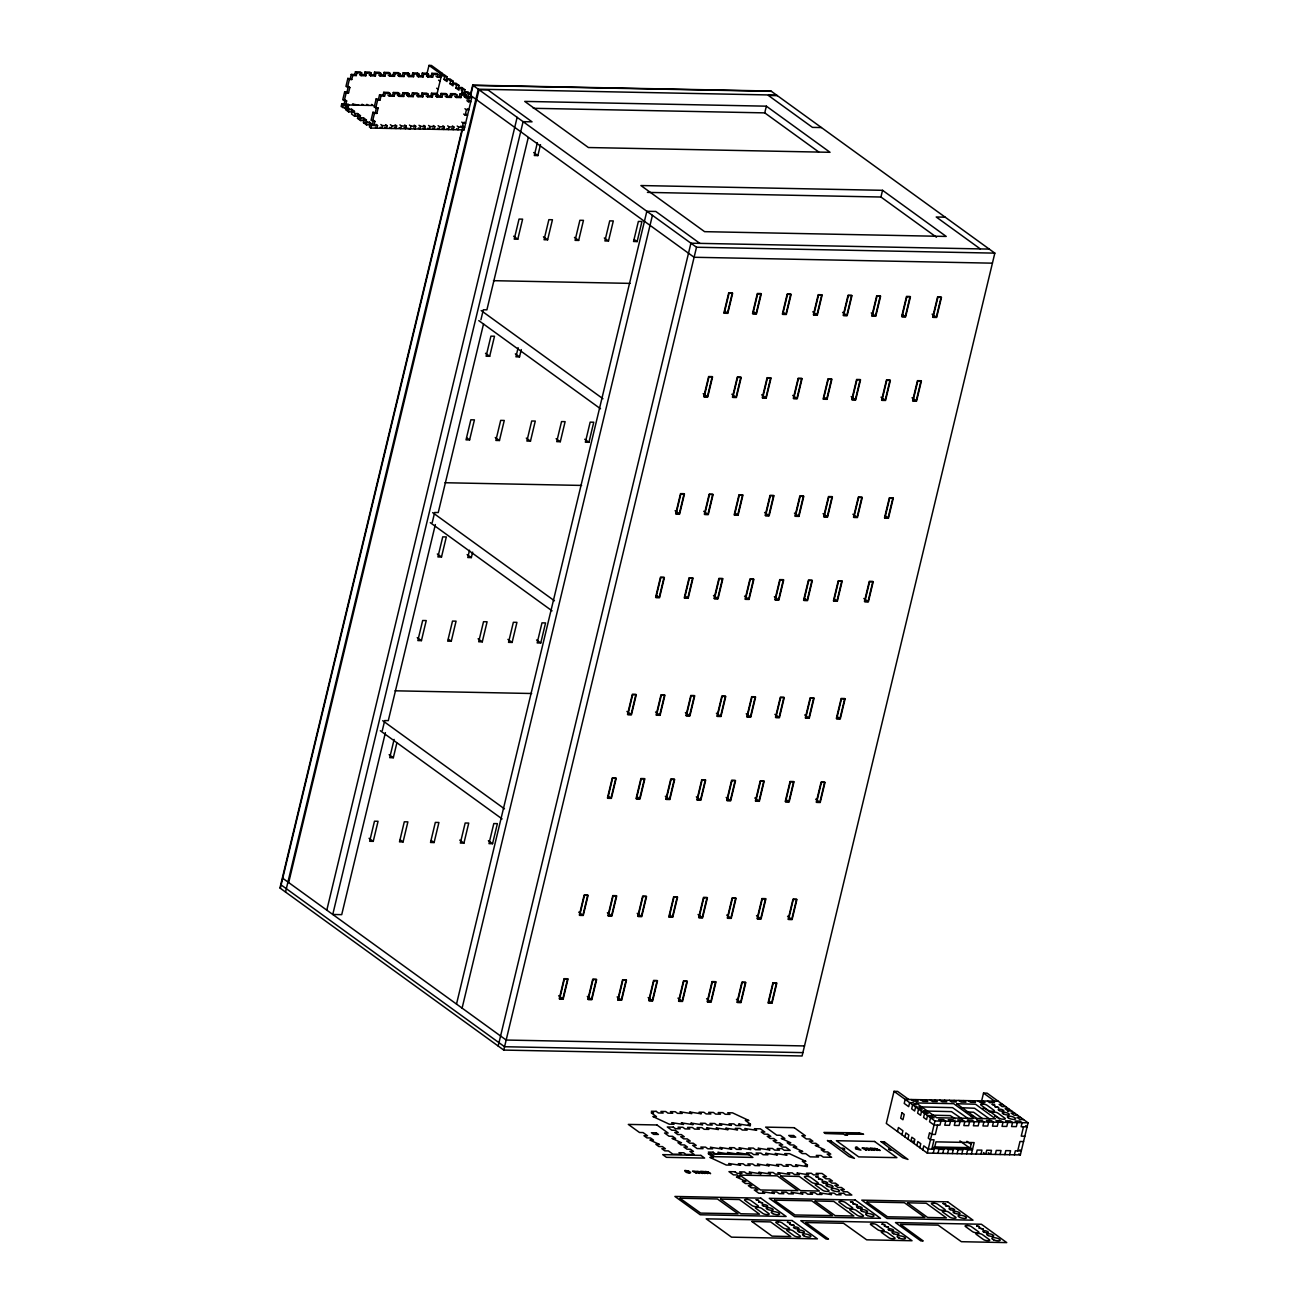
<?xml version="1.0" encoding="UTF-8"?>
<svg xmlns="http://www.w3.org/2000/svg" width="1308" height="1308" viewBox="0 0 1308 1308"><rect width="100%" height="100%" fill="white"/><g stroke="black" fill="none" stroke-linecap="round" stroke-linejoin="round"><path stroke-width="1.5" d="M739.936 1175.238L760.553 1189.986L797.913 1190.64L777.312 1175.859L740.017 1175.124M774.45 1200.319L795.035 1214.968L832.395 1215.622L811.794 1200.842L774.45 1200.155M805.941 1222.637L828.504 1239.085L826.116 1239.036L800.79 1220.691L886.71 1222.391L912.036 1240.736L866.681 1239.837L843.513 1223.274L805.973 1222.539M815.08 1201.202L835.109 1215.606L853.879 1216.048L833.785 1201.414L815.048 1200.924M866.991 1202.216L887.527 1216.8L924.887 1217.454L904.4 1202.69L866.975 1201.954M345.753 103.888L341.78 103.806L341.143 106.488L347.993 109.774M347.061 91.822L348.337 86.459L349.825 87.538L348.549 92.901L344.674 91.773L342.745 99.8L346.62 100.929L345.018 107.616M350.266 78.431L351.231 74.425L352.719 75.504L351.754 79.51L347.879 78.382L345.95 86.41L349.825 87.538M342.631 107.567L343.268 104.885L341.78 103.806M344.233 100.88L346.162 92.852L344.674 91.773M347.438 87.489L349.367 79.461L347.879 78.382M346.244 107.043L345.606 109.725L348.582 111.883L350.969 111.932L351.607 109.251L349.22 109.202L346.244 107.043L348.631 107.093L344.168 103.855L345.132 99.849L346.62 100.929M355.449 71.809L356.937 72.888L356.299 75.57L354.811 74.491L355.449 71.809L360.223 71.907L361.711 72.986L361.073 75.668L365.848 75.766L366.485 73.085L364.997 72.005L364.36 74.687L365.848 75.766M348.582 111.883L349.22 109.202M352.212 111.36L351.558 114.041L354.55 116.199L356.937 116.248L357.575 113.567L355.187 113.518L352.212 111.36L354.599 111.409L351.607 109.251M354.55 116.199L355.187 113.518M358.163 115.676L361.139 117.834L363.526 117.883L362.888 120.565L360.501 120.516L357.525 118.358L358.163 115.676L360.55 115.725L357.575 113.567M375.396 75.946L373.908 74.867L374.546 72.185L376.034 73.264L375.396 75.946L370.622 75.848L371.259 73.183L369.772 72.103L364.997 72.005M360.501 120.516L361.139 117.834M364.131 119.993L367.107 122.151L369.494 122.2L368.84 124.865L366.453 124.832L363.477 122.674L364.131 119.993L366.518 120.042L363.526 117.883M366.453 124.832L367.107 122.151M384.944 76.142L383.457 75.063L384.094 72.381L385.582 73.461L384.944 76.142L380.17 76.044L380.808 73.362L379.32 72.283L374.546 72.185M369.494 122.2L373.957 125.437L374.922 121.415L373.434 120.336L372.469 124.358L370.082 124.309L369.445 126.99L370.932 128.07L464.013 129.901L471.714 97.789L470.226 96.71L464.258 96.596L465.501 91.822L467.888 91.871L470.864 94.029L468.477 93.98L465.501 91.822M378.568 98.934L379.533 94.912L381.02 95.991L380.056 100.013L376.181 98.885L374.252 106.913L378.126 108.041L376.851 113.387L372.976 112.259L371.047 120.287L374.922 121.415M370.932 128.07L371.57 125.388L370.082 124.309M372.535 121.366L374.464 113.338L372.976 112.259M378.126 108.041L375.739 107.992L377.669 99.964L376.181 98.885M375.363 112.308L376.214 108.744M383.751 92.312L385.255 93.391L384.601 96.073L383.113 94.993L383.751 92.312L388.525 92.41L390.013 93.489L389.375 96.154L394.149 96.252L394.787 93.571L393.299 92.492L392.662 95.173L394.149 96.252M376.05 124.423L377.538 125.503L376.9 128.184L375.412 127.105M394.493 76.322L393.005 75.243L393.643 72.578L395.13 73.657L394.493 76.322L389.719 76.224L390.356 73.559L388.868 72.48L384.094 72.381M380.824 124.522L382.312 125.601L381.674 128.266L380.187 127.203M385.598 124.62L387.086 125.699L386.449 128.364L384.944 127.285M404.041 76.518L402.537 75.439L403.191 72.758L404.679 73.837L404.041 76.518L399.267 76.42L399.905 73.739L398.417 72.659L393.643 72.578M393.299 92.492L398.073 92.59L397.436 95.271L398.924 96.351L403.698 96.449L404.336 93.767L402.848 92.688L402.21 95.37L403.698 96.449M390.373 124.701L391.86 125.781L391.223 128.462L389.719 127.383M398.924 96.351L399.561 93.669L398.073 92.59M403.191 72.758L407.965 72.856L407.311 75.537L408.799 76.616L413.573 76.698L414.227 74.033L412.739 72.954L412.085 75.619L413.573 76.698M395.147 124.8L396.635 125.879L395.981 128.56L394.493 127.481M408.799 76.616L409.453 73.935L407.965 72.856M413.246 96.629L411.758 95.549L412.396 92.884L413.884 93.963L413.246 96.629L408.472 96.53L406.984 95.451L407.622 92.786L402.848 92.688M399.921 124.898L401.409 125.977L400.755 128.658L399.267 127.579M408.472 96.53L409.11 93.865L407.622 92.786M412.739 72.954L417.514 73.035L416.86 75.717L418.347 76.796L423.122 76.894L423.776 74.213L422.271 73.134L421.634 75.815L423.122 76.894M404.679 124.996L406.183 126.075L405.529 128.74L404.041 127.661L410.303 128.838L410.957 126.157L409.453 125.078M418.347 76.796L419.001 74.115L417.514 73.035M422.795 96.825L421.307 95.746L421.944 93.064L423.432 94.143L422.795 96.825L418.02 96.727L418.658 94.045L417.17 92.966L412.396 92.884M432.67 77.074L431.182 75.995L431.82 73.33L433.308 74.409L432.67 77.074L427.896 76.992L428.55 74.311L427.046 73.232L429.008 65.4L431.395 65.449L442.562 73.542L441.924 76.207L439.537 76.158L440.175 73.493L429.008 65.4M414.227 125.176L415.715 126.255L415.077 128.936L413.59 127.857M419.001 125.274L420.489 126.353L419.852 129.034L418.364 127.955M432.343 97.005L430.839 95.925L431.493 93.26L432.981 94.34L432.343 97.005L427.569 96.923L428.206 94.241L426.719 93.162L421.944 93.064M423.776 125.372L425.264 126.451L424.626 129.116L423.138 128.037M439.537 76.158L441.025 77.237L437.444 77.172L438.082 74.491L436.594 73.412L431.82 73.33M436.856 94.634L441.663 74.572L444.05 74.621L447.042 76.78L446.388 79.445L444.001 79.396L444.655 76.731L441.663 74.572M428.55 125.47L430.038 126.533L429.4 129.214L427.912 128.135M441.875 97.201L440.387 96.122L441.041 93.44L442.529 94.519L441.875 97.201L437.117 97.103L437.755 94.421L436.267 93.342L431.493 93.26M433.324 125.552L434.812 126.631L434.174 129.312L432.686 128.233M447.63 78.889L450.606 81.047L449.968 83.712L452.355 83.761L452.993 81.096L450.017 78.938L447.63 78.889L446.976 81.554L444.001 79.396M438.098 125.65L439.586 126.729L438.948 129.41L437.461 128.331M451.424 97.381L449.936 96.302L450.59 93.636L452.077 94.716L451.424 97.381L446.649 97.299L447.303 94.617L445.815 93.538L441.041 93.44M453.582 83.205L456.557 85.363L455.92 88.028L458.307 88.077L458.945 85.396L455.969 83.238L453.582 83.205L452.944 85.87L449.968 83.712M442.872 125.748L444.36 126.827L443.723 129.492L442.235 128.429M447.647 125.846L449.135 126.925L448.497 129.59L447.009 128.511M460.972 97.577L459.484 96.498L460.122 93.816L461.626 94.895L460.972 97.577L456.198 97.479L456.852 94.797L455.348 93.718L450.59 93.636M459.549 87.505L462.525 89.663L461.887 92.345L464.275 92.394L464.912 89.712L461.937 87.554L459.549 87.505L458.895 90.187L455.92 88.028M461.283 90.236L461.937 87.554M452.421 125.928L453.909 127.007L453.271 129.688L451.783 128.609M457.195 126.026L458.683 127.105L458.045 129.786L456.557 128.707M471.714 97.789L465.746 97.675L466.384 94.993L464.896 93.914L460.122 93.816M467.201 99.343L468.477 93.98M461.74 122.085L463.228 123.165L462.264 127.17L460.776 126.091M466.057 114.107L467.545 115.186L465.158 115.137L466.433 109.79L464.945 108.711M469.261 100.716L470.749 101.795L468.362 101.746L469.327 97.74L467.839 96.661M462.198 128.887L279.945 888.001L503.76 1050.079L802.082 1055.981L994.832 253.131L771.017 91.053L472.695 85.167L470.308 95.108M280.321 888.279L462.574 129.149M470.193 97.364L473.071 85.429L771.393 91.331M285.536 892.056L478.27 89.206L776.592 95.108M288.692 882.557L479.022 89.745L487.966 89.925L532.045 121.84L523.102 121.66L332.755 914.472L341.715 914.652L385.402 732.644M326.804 910.155L517.134 117.344M382.296 730.583L384.716 720.561L388.296 720.626L435.351 524.573M432.245 522.53L434.665 512.491L438.245 512.556L483.551 323.844M480.919 319.806L483.322 309.767L486.903 309.832L528.236 137.667M394.117 739.412L389.735 757.659L393.316 757.724L396.815 743.124M537.359 142.752L534.302 155.521L537.866 155.587L540.498 144.648M373.238 841.355L378.061 821.277L374.48 821.211L369.657 841.273L373.238 841.355L369.052 838.314M421.421 640.642L426.244 620.564L422.664 620.499L417.841 640.577L421.421 640.642L417.236 637.601M441.499 557.012L446.322 536.934L442.742 536.869L437.918 556.946L441.499 557.012L437.313 553.987M469.605 439.929L474.428 419.868L470.847 419.786L466.024 439.864L469.605 439.929L466.809 437.902M489.683 356.299L494.506 336.238L490.925 336.156L486.102 356.234L489.683 356.299L485.497 353.274M517.788 239.217L522.611 219.155L519.031 219.074L514.224 239.151L517.788 239.217L513.603 236.192M469.507 550.227L467.757 557.535L471.338 557.6L472.646 552.123M518.131 347.699L515.941 356.822L519.521 356.888L521.271 349.596M403.077 841.943L407.883 821.865L404.303 821.8L399.496 841.878L403.077 841.943L400.281 839.916M451.26 641.231L456.067 621.153L452.503 621.087L447.679 641.165L451.26 641.231L448.464 639.203M499.443 440.518L504.267 420.457L500.686 420.375L495.863 440.453L499.443 440.518L495.258 437.493M547.627 239.805L552.45 219.744L548.87 219.662L544.046 239.74L547.627 239.805L543.441 236.781M434.093 842.548L438.916 822.487L435.335 822.405L430.512 842.483L434.093 842.548L431.297 840.537M482.276 641.852L487.099 621.774L483.519 621.709L478.695 641.77L482.276 641.852L478.09 638.811M530.476 441.139L535.283 421.062L531.702 420.996L526.895 441.058L530.476 441.139L526.274 438.098M578.659 240.427L583.466 220.349L579.885 220.284L575.079 240.361L578.659 240.427L574.457 237.386M463.931 843.137L468.738 823.075L465.174 823.01L460.351 843.071L463.931 843.137L459.746 840.112M512.115 642.441L516.938 622.363L513.357 622.297L508.534 642.359L512.115 642.441L507.929 639.399M560.298 441.728L565.121 421.65L561.541 421.585L556.717 441.646L560.298 441.728L556.113 438.687M608.482 241.015L613.305 220.938L609.724 220.872L604.901 240.95L608.482 241.015L604.296 237.974M492.56 843.709L497.383 823.631L493.803 823.566L488.979 843.644L492.56 843.709L488.375 840.668M540.76 642.996L545.567 622.935L541.986 622.853L537.179 642.931L540.76 642.996L536.558 639.972M588.943 442.284L593.75 422.222L590.17 422.141L585.363 442.218L588.943 442.284L584.741 439.259M637.127 241.588L641.95 221.51L638.369 221.444L633.546 241.506L637.127 241.588L634.331 239.56M456.508 1004.086L646.839 211.275L655.798 211.455L699.862 243.37M462.1 1008.125L652.43 215.329M498.168 1046.04L690.918 243.19L989.24 249.092M503.76 1050.079L696.51 247.245L472.695 85.167M818.644 151.892L764.755 112.88L766.357 106.177L524.721 101.403L588.404 147.526L830.04 152.3L766.357 106.177M562.832 998.805L567.639 978.744L564.059 978.678L559.252 998.74L562.832 998.805L558.63 995.78M582.91 915.191L587.717 895.113L584.136 895.048L579.33 915.11L582.91 915.191L578.708 912.15M611.016 798.109L615.839 778.031L612.258 777.966L607.435 798.027L611.016 798.109L608.22 796.082M631.094 714.479L635.901 694.401L632.336 694.335L627.513 714.397L631.094 714.479L626.908 711.438M659.199 597.396L664.023 577.319L660.442 577.253L655.619 597.331L659.199 597.396L656.403 595.369M679.277 513.766L684.1 493.688L680.52 493.623L675.696 513.701L679.277 513.766L675.091 510.725M707.383 396.684L712.206 376.606L708.625 376.541L703.802 396.618L707.383 396.684L703.197 393.643M727.461 313.053L732.284 292.976L728.703 292.91L723.88 312.988L727.461 313.053L724.665 311.026M591.461 999.377L596.284 979.316L592.704 979.234L587.881 999.312L591.461 999.377L587.276 996.353M611.539 915.747L616.362 895.686L612.782 895.604L607.958 915.682L611.539 915.747L607.353 912.722M639.645 798.665L644.468 778.603L640.887 778.522L636.064 798.599L639.645 798.665L636.865 796.654M659.722 715.035L664.546 694.973L660.965 694.891L656.142 714.969L659.722 715.035L655.537 712.01M687.845 597.952L692.651 577.891L689.071 577.825L684.264 597.887L687.845 597.952L685.049 595.941M707.922 514.338L712.729 494.261L709.149 494.195L704.342 514.257L707.922 514.338L703.72 511.297M736.028 397.256L740.835 377.178L737.271 377.113L732.447 397.174L736.028 397.256L731.842 394.215M756.106 313.626L760.913 293.548L757.332 293.483L752.525 313.544L756.106 313.626L753.31 311.598M621.3 999.966L626.123 979.905L622.543 979.823L617.719 999.901L621.3 999.966L617.114 996.941M641.378 916.336L646.201 896.274L642.62 896.193L637.797 916.27L641.378 916.336L637.192 913.311M669.483 799.253L674.307 779.192L670.726 779.11L665.903 799.188L669.483 799.253L665.298 796.229M689.561 715.623L694.385 695.562L690.804 695.48L685.981 715.558L689.561 715.623L685.376 712.598M717.667 598.541L722.49 578.479L718.909 578.414L714.086 598.475L717.667 598.541L713.481 595.516M737.745 514.927L742.568 494.849L738.987 494.784L734.164 514.845L737.745 514.927L734.949 512.899M765.85 397.845L770.674 377.767L767.093 377.701L762.27 397.763L765.85 397.845L761.665 394.803M785.928 314.214L790.751 294.137L787.171 294.071L782.347 314.133L785.928 314.214L783.149 312.187M652.316 1000.587L657.139 980.51L653.559 980.444L648.735 1000.506L652.316 1000.587L648.13 997.546M672.394 916.957L677.217 896.879L673.636 896.814L668.813 916.875L672.394 916.957L669.614 914.93M700.516 799.875L705.323 779.797L701.742 779.731L696.935 799.809L700.516 799.875L696.314 796.834M720.594 716.244L725.4 696.167L721.82 696.101L717.013 716.179L720.594 716.244L716.392 713.203M748.699 599.162L753.506 579.084L749.942 579.019L745.119 599.097L748.699 599.162L744.514 596.121M768.777 515.532L773.584 495.454L770.02 495.389L765.196 515.466L768.777 515.532L764.591 512.507M796.883 398.45L801.706 378.388L798.125 378.306L793.302 398.384L796.883 398.45L792.697 395.425M816.96 314.819L821.784 294.758L818.203 294.676L813.38 314.754L816.96 314.819L812.775 311.794M682.155 1001.176L686.978 981.098L683.397 981.033L678.574 1001.094L682.155 1001.176L677.969 998.135M702.232 917.546L707.056 897.468L703.475 897.402L698.652 917.464L702.232 917.546L698.047 914.505M730.338 800.463L735.161 780.385L731.581 780.32L726.758 800.398L730.338 800.463L726.153 797.422M750.416 716.833L755.239 696.755L751.659 696.69L746.835 716.768L750.416 716.833L746.23 713.792M778.522 599.751L783.345 579.673L779.764 579.607L774.941 599.685L778.522 599.751L774.336 596.71M798.599 516.12L803.423 496.059L799.842 495.977L795.019 516.055L798.599 516.12L794.414 513.096M826.721 399.038L831.528 378.977L827.948 378.895L823.141 398.973L826.721 399.038L823.926 397.027M846.799 315.408L851.606 295.346L848.025 295.265L843.219 315.342L846.799 315.408L842.597 312.383M936.463 237.206L880.938 197.018L882.557 190.314L640.904 185.54L704.587 231.663L946.224 236.437L882.557 190.314M710.8 1001.732L715.607 981.67L712.026 981.589L707.219 1001.666L710.8 1001.732L706.598 998.707M730.878 918.102L735.685 898.04L732.104 897.958L727.297 918.036L730.878 918.102L726.676 915.077M758.983 801.019L763.807 780.958L760.226 780.892L755.403 800.954L758.983 801.019L754.798 797.994M779.061 717.405L783.884 697.327L780.304 697.262L775.481 717.324L779.061 717.405L774.876 714.364M807.167 600.323L811.99 580.245L808.409 580.18L803.586 600.241L807.167 600.323L804.371 598.296M827.245 516.693L832.068 496.615L828.487 496.549L823.664 516.611L827.245 516.693L823.059 513.652M855.35 399.61L860.173 379.533L856.593 379.467L851.77 399.545L855.35 399.61L851.165 396.569M875.428 315.98L880.251 295.902L876.671 295.837L871.847 315.915L875.428 315.98L871.242 312.939M740.622 1002.32L745.446 982.259L741.865 982.177L737.042 1002.255L740.622 1002.32L736.437 999.296M760.7 918.69L765.523 898.629L761.943 898.563L757.119 918.625L760.7 918.69L756.514 915.665M788.806 801.624L793.629 781.546L790.048 781.481L785.225 801.542L788.806 801.624L786.026 799.597M808.884 717.994L813.707 697.916L810.126 697.851L805.303 717.912L808.884 717.994L804.698 714.953M837.006 600.912L841.812 580.834L838.232 580.768L833.425 600.83L837.006 600.912L834.21 598.884M857.083 517.281L861.89 497.204L858.31 497.138L853.503 517.2L857.083 517.281L852.881 514.24M885.189 400.199L889.996 380.121L886.432 380.056L881.608 400.134L885.189 400.199L881.003 397.158M905.267 316.569L910.074 296.491L906.493 296.425L901.686 316.503L905.267 316.569L902.471 314.541M771.655 1002.942L776.478 982.864L772.897 982.798L768.074 1002.876L771.655 1002.942L768.859 1000.914M791.732 919.311L796.556 899.234L792.975 899.168L788.152 919.246L791.732 919.311L787.547 916.27M819.838 802.229L824.661 782.151L821.081 782.086L816.257 802.164L819.838 802.229L815.652 799.188M839.916 718.599L844.739 698.537L841.158 698.456L836.335 718.533L839.916 718.599L837.12 716.571M868.021 601.516L872.845 581.455L869.264 581.373L864.441 601.451L868.021 601.516L863.836 598.492M888.099 517.886L892.923 497.825L889.342 497.743L884.519 517.821L888.099 517.886L885.303 515.875M916.205 400.804L921.028 380.742L917.448 380.661L912.624 400.738L916.205 400.804L912.019 397.779M936.283 317.174L941.106 297.112L937.525 297.047L932.702 317.108L936.283 317.174L932.097 314.149M908.766 1099.488L897.599 1091.395L894.018 1091.33L886.301 1123.441L927.274 1153.1L1020.338 1154.931L1028.055 1122.82L987.082 1093.161L983.518 1093.096L981.245 1102.53M897.468 1131.534L898.433 1127.512L902.912 1130.75L901.948 1134.755M904.923 1136.914L905.888 1132.908L908.864 1135.066L907.899 1139.072M913.867 1143.388L914.832 1139.382L911.84 1137.224L910.875 1141.23L914.455 1141.312M916.843 1145.546L917.807 1141.541L920.783 1143.699L919.818 1147.705M998.266 1101.254L905.185 1099.407L904.22 1103.429L908.684 1106.666L909.649 1102.644L913.229 1102.726L916.221 1104.884L912.641 1104.802L911.676 1108.824L914.652 1110.983L915.616 1106.96L919.197 1107.042L922.173 1109.184L918.592 1109.119L917.627 1113.141L920.603 1115.299L921.568 1111.277L925.148 1111.342L923.579 1117.457L926.571 1119.615L927.535 1115.593L931.116 1115.659L934.092 1117.817L930.511 1117.751M922.794 1149.863L923.759 1145.857L928.239 1149.078L934.19 1149.209L933.242 1153.215M931.116 1115.659L929.547 1121.757L934.01 1124.994L939.978 1125.125L940.942 1121.103L938.703 1119.485L943.477 1119.583L945.717 1121.201L944.752 1125.207L949.526 1125.305L950.491 1121.299L948.251 1119.681L953.025 1119.762L955.265 1121.381L954.3 1125.403L959.075 1125.501L960.039 1121.479L957.799 1119.861L962.574 1119.959L964.814 1121.577L963.849 1125.583L968.623 1125.681L969.588 1121.675L967.348 1120.057L972.122 1120.155L974.362 1121.757L973.397 1125.779L978.171 1125.877L979.136 1121.855L976.896 1120.237L981.67 1120.335L983.91 1121.953L982.946 1125.975L987.72 1126.057L988.668 1122.051L986.445 1120.433L991.219 1120.531L993.442 1122.15L992.478 1126.155L997.252 1126.253L998.217 1122.231L995.993 1120.613L1000.767 1120.711L1002.991 1122.329L1002.026 1126.351L1006.8 1126.433L1007.765 1122.428L1005.541 1120.809L1010.299 1120.907L1012.539 1122.526L1011.575 1126.531L1016.349 1126.629L1017.313 1122.607L1015.073 1120.989L1019.848 1121.087L1022.088 1122.705L1021.123 1126.728L1027.091 1126.842L1025.603 1125.763M927.274 1153.1L934.975 1120.989L894.018 1091.33M931.819 1149.16L934.059 1139.791L930.479 1139.726L928.239 1138.107L929.53 1132.744L931.77 1134.363L935.351 1134.445L937.591 1125.076M938 1153.313L938.964 1149.291L936.741 1147.688M942.774 1153.411L943.738 1149.389L941.515 1147.77M947.548 1153.509L948.513 1149.487L946.289 1147.868M952.322 1153.591L953.287 1149.585L951.063 1147.966M957.096 1153.689L958.061 1149.683L955.837 1148.064M961.87 1153.787L962.835 1149.765L960.595 1148.146M966.645 1153.885L967.609 1149.863L965.369 1148.244M971.517 1142.652L970.144 1148.342L933.552 1147.623M971.419 1153.967L972.384 1149.961L959.909 1140.919M972.547 1149.291L974.149 1142.603L935.972 1141.851L934.353 1148.538L972.547 1149.291L970.307 1147.672L934.141 1146.953M976.193 1154.065L977.158 1150.059L981.932 1150.141L980.967 1154.163M995.29 1154.441L996.255 1150.435L1001.029 1150.517L1000.064 1154.539M1008.043 1111.473L1008.697 1108.808L1005.116 1108.726L1008.092 1110.884L1011.673 1110.966M1004.838 1154.637L1005.803 1150.615L1010.561 1150.713L1009.612 1154.735M1014.37 1154.817L1015.335 1150.811L1021.303 1150.926L1019.815 1149.846M1017.722 1150.86L1019.978 1141.492L1023.559 1141.557M1023.51 1126.777L1021.254 1136.129L1024.834 1136.211M816.012 1176.693L818.792 1177.429L816.012 1176.808M787.416 1222.179L790.212 1222.833M790.13 1222.996L787.449 1222.375M850.511 1201.66L853.29 1202.412L850.494 1201.79M882.017 1224.059L884.813 1224.697M884.715 1224.877L882.033 1224.206M976.716 1225.923L979.496 1226.659L976.716 1226.054M684.918 1170.415L688.956 1171.085L687.697 1171.052M694.352 1171.232L696.919 1171.543M702.461 1171.396L705.028 1171.706M863.901 1148.097L866.452 1148.408M872.011 1148.244L874.562 1148.571M697.148 1171.281L700.107 1171.772M705.241 1171.445L708.217 1171.935M866.681 1148.13L869.64 1148.637M874.79 1148.293L880.153 1150.5L876.916 1149.078M697.72 1171.706L698.897 1171.854M705.813 1171.87L707.007 1172.001M867.253 1148.571L868.43 1148.702M875.363 1148.735L876.54 1148.865M694.842 1171.657L696.085 1171.805M702.952 1171.821L704.194 1171.968M864.392 1148.522L865.634 1148.669M872.501 1148.686L873.744 1148.816M689.676 1172.818L687.403 1172.066M686.994 1171.363C695.529 1172.409 686.618 1174.6 684.754 1170.84M687.697 1171.788L689.757 1172.491M422.271 73.134L427.046 73.232M440.175 73.493L442.562 73.542M356.937 72.888L361.711 72.986M366.485 73.085L371.259 73.183M376.034 73.264L380.808 73.362M385.582 73.461L390.356 73.559M395.13 73.657L399.905 73.739M404.679 73.837L409.453 73.935M414.227 74.033L419.001 74.115M423.776 74.213L428.55 74.311M433.308 74.409L438.082 74.491M351.231 74.425L354.811 74.491M364.36 74.687L359.586 74.589L361.073 75.668M373.908 74.867L369.134 74.769L370.622 75.848M380.268 74.997L383.457 75.063M389.817 75.177L393.005 75.243M402.537 75.439L397.779 75.341L399.267 76.42M408.913 75.553L412.085 75.619M418.462 75.75L421.634 75.815M431.182 75.995L426.408 75.913L427.896 76.992M444.655 76.731L447.042 76.78M352.719 75.504L356.299 75.57M450.606 81.047L452.993 81.096M349.367 79.461L351.754 79.51M456.557 85.363L458.945 85.396M462.525 89.663L464.912 89.712M777.344 95.647L768.401 95.468L812.464 127.383L821.424 127.563M385.255 93.391L390.013 93.489M394.787 93.571L399.561 93.669M404.336 93.767L409.11 93.865M413.884 93.963L418.658 94.045M423.432 94.143L428.206 94.241M432.981 94.34L437.755 94.421M442.529 94.519L447.303 94.617M452.077 94.716L456.852 94.797M461.626 94.895L466.384 94.993M346.162 92.852L348.549 92.901M379.533 94.912L383.113 94.993M389.473 95.108L392.662 95.173M399.022 95.304L402.21 95.37M406.984 95.451L411.758 95.549M418.119 95.68L421.307 95.746M427.667 95.86L430.839 95.925M440.387 96.122L435.613 96.024L437.117 97.103M446.764 96.252L449.936 96.302M456.296 96.432L459.484 96.498M381.02 95.991L384.601 96.073M377.669 99.964L380.056 100.013M533.272 108.302L764.755 112.88M343.268 104.885L373.107 105.474L371.619 104.395M466.433 109.79L468.82 109.823L467.332 108.744M374.464 113.338L376.851 113.387M357.525 118.358L359.913 118.407M463.228 123.165L465.615 123.214L464.127 122.135M363.477 122.674L365.864 122.723M371.57 125.388L377.538 125.503M382.312 125.601L387.086 125.699M391.86 125.781L396.635 125.879M401.409 125.977L406.183 126.075M410.957 126.157L415.715 126.255M420.489 126.353L425.264 126.451M430.038 126.533L434.812 126.631M439.586 126.729L444.36 126.827M449.135 126.925L453.909 127.007M458.683 127.105L464.651 127.219L463.163 126.14M647.427 192.39L880.938 197.018M945.161 217.177L936.217 216.997L980.297 248.912M696.51 247.245L994.832 253.131M992.412 263.17L694.09 257.267L470.651 95.468M493.476 280.68L630.129 283.378M444.965 482.734L581.619 485.431M395.016 690.804L531.669 693.502M804.485 1045.942L506.163 1040.04L282.724 878.24M802.883 1052.629L504.561 1046.727L281.122 884.927M1002.729 1104.492L999.149 1104.41L1002.124 1106.568L1005.705 1106.65M920.325 1106.895L952.567 1107.647L968.116 1118.585M960.595 1107.696L974.591 1108.252L989.584 1119.01M923.84 1110.999L951.456 1111.62L962.312 1119.108M965.893 1111.833L973.626 1112.258L982.57 1118.651M1014.648 1113.124L1011.068 1113.043L1014.043 1115.201L1017.624 1115.283M924.543 1113.435L928.124 1113.5L925.148 1111.342M931.819 1115.184L950.213 1115.593L955.298 1118.732M1020.6 1117.424L1017.019 1117.359L1020.011 1119.517L1023.592 1119.583M934.975 1120.989L1028.055 1122.82M938.964 1149.291L943.738 1149.389M948.513 1149.487L953.287 1149.585M958.061 1149.683L962.835 1149.765M967.609 1149.863L972.384 1149.961M971.206 1115.969L972.89 1116.378M687.354 1170.905L686.16 1170.807L686.618 1171.559M873.875 1148.898L877.308 1150.435L875.493 1149.127M865.765 1148.735L869.199 1150.288L867.4 1148.98M704.342 1172.033L707.759 1173.587L705.96 1172.279M696.232 1171.87L699.649 1173.423L697.851 1172.115M869.755 1148.686L872.044 1150.337L868.806 1148.915M708.315 1171.984L710.604 1173.636L707.366 1172.213M700.205 1171.837L702.494 1173.472L699.257 1172.05M461.887 92.345L464.863 94.503M435.956 76.093L437.444 77.172M464.258 96.596L465.746 97.675M438.572 80.18L440.06 81.26M466.874 100.683L468.362 101.746M533.68 152.562L537.866 155.587M454.71 96.4L456.198 97.479M436.643 88.208L438.131 89.287M445.161 96.22L446.649 97.299M463.67 114.058L465.158 115.137M426.081 95.844L427.569 96.923M462.509 128.822L464.013 129.901M388.231 75.145L389.719 76.224M416.533 95.647L418.02 96.727M378.682 74.965L380.17 76.044M387.887 95.075L389.375 96.154M374.252 106.913L375.739 107.992M366.845 104.313L368.333 105.392M362.071 104.215L363.559 105.294M358.784 105.196L352.522 104.019L354.01 105.098M347.748 103.937L349.236 105.016M481.18 310.568L602.955 398.744M478.777 320.607L600.536 408.783M515.336 353.863L519.521 356.888M432.67 512.622L554.445 600.797M430.267 522.66L552.041 610.836M467.152 554.576L471.338 557.6M983.518 1093.096L994.685 1101.189M992.298 1101.14L994.538 1102.758L989.764 1102.66L987.524 1101.042M982.749 1100.944L984.989 1102.562L980.215 1102.464L977.975 1100.845M988.488 1111.015L986.036 1109.233A2.878 0.867 13.5 0 0 985.529 1108.939M989.371 1111.653L990.32 1112.34M999.377 1118.912L996.925 1117.13A2.878 0.867 13.5 0 0 995.977 1116.623M973.201 1100.764L975.441 1102.382L970.667 1102.284L968.427 1100.666M963.653 1100.568L965.893 1102.186L961.118 1102.088L958.878 1100.469M954.104 1100.388L956.344 1101.99L951.57 1101.908L949.33 1100.29M975.555 1118.275L976.765 1119.158M944.556 1100.191L946.796 1101.81L942.022 1101.712L939.798 1100.093M1018.85 1153.869L1020.338 1154.931M935.024 1099.995L937.247 1101.614L932.473 1101.532L930.25 1099.914M925.475 1099.815L927.699 1101.434L922.925 1101.336L920.701 1099.717M915.927 1099.619L918.167 1101.238L913.393 1101.156L911.153 1099.537M988.276 1152.724L990.516 1154.343L991.48 1150.337L986.706 1150.239L985.741 1154.261L983.502 1152.642M966.923 1141.295L971.108 1144.32M382.721 720.692L504.496 808.867M380.317 730.731L502.076 818.906M389.13 754.683L393.316 757.724M871.847 1148.506L870.163 1148.162L874.48 1150.386L872.567 1148.996M863.738 1148.359L862.054 1148.015L866.37 1150.223L864.523 1148.882M702.298 1171.657L700.63 1171.314L704.93 1173.521L703.083 1172.181M694.188 1171.494L692.521 1171.15L696.821 1173.358L694.924 1171.984M994.603 1116.198A2.878 0.867 13.5 0 1 995.175 1116.345M982.864 1108.17A2.878 0.867 13.5 0 1 984.564 1108.546M680.062 1198.341L700.663 1213.105L738.023 1213.759L717.422 1198.978L680.144 1198.226M720.626 1199.142L740.737 1213.742L759.507 1214.184L739.412 1199.55L720.659 1199.093M751.92 1221.525L772.031 1236.125L790.8 1236.567L770.69 1221.934L751.937 1221.476M780.516 1176.039L800.627 1190.623L819.38 1191.065L799.368 1176.481L780.533 1175.974M900.64 1224.468L923.203 1240.949L920.816 1240.9L895.49 1222.571L981.409 1224.255L1006.735 1242.6L961.38 1241.701L938.114 1225.122L900.689 1224.386M907.49 1202.837L927.601 1217.437L946.371 1217.879L926.26 1203.246L907.523 1202.788M758.575 1201.938L762.777 1202.968L758.624 1201.856M789.869 1224.321L794.07 1225.351L789.869 1224.321M818.448 1178.835L822.667 1179.849L818.497 1178.753M852.947 1203.801L857.149 1204.832L852.947 1203.801M884.47 1226.201L888.672 1227.215L884.486 1226.152M945.439 1205.633L949.641 1206.663L945.455 1205.6M979.169 1228.065L983.371 1229.095L979.185 1228.016M564.435 978.94L559.611 999.018L563.192 999.083L568.015 979.005L564.435 978.94M584.513 895.31L579.689 915.387L583.27 915.453L588.093 895.375L584.513 895.31M612.618 778.227L607.811 798.305L611.392 798.37L616.199 778.309L612.618 778.227M632.696 694.597L627.889 714.675L631.47 714.74L636.277 694.679L632.696 694.597M660.818 577.515L655.995 597.592L659.575 597.658L664.382 577.596L660.818 577.515M680.879 493.884L676.072 513.962L679.653 514.028L684.46 493.966L680.879 493.884M709.001 376.818L704.178 396.88L707.759 396.945L712.582 376.884L709.001 376.818M729.079 293.188L724.256 313.25L727.837 313.331L732.66 293.254L729.079 293.188M593.08 979.512L588.257 999.574L591.837 999.655L596.661 979.578L593.08 979.512M613.158 895.882L608.334 915.943L611.915 916.025L616.738 895.947L613.158 895.882M641.263 778.8L636.44 798.861L640.021 798.943L644.844 778.865L641.263 778.8M661.341 695.169L656.518 715.247L660.099 715.312L664.922 695.235L661.341 695.169M689.447 578.087L684.624 598.165L688.204 598.23L693.027 578.152L689.447 578.087M709.525 494.457L704.701 514.534L708.282 514.6L713.105 494.522L709.525 494.457M737.63 377.374L732.823 397.452L736.404 397.518L741.211 377.456L737.63 377.374M757.708 293.744L752.901 313.822L756.482 313.887L761.289 293.826L757.708 293.744M622.902 980.101L618.095 1000.162L621.676 1000.244L626.483 980.166L622.902 980.101M642.98 896.47L638.173 916.532L641.754 916.614L646.561 896.536L642.98 896.47M671.102 779.388L666.279 799.45L669.86 799.531L674.683 779.454L671.102 779.388M691.18 695.758L686.357 715.836L689.937 715.901L694.744 695.823L691.18 695.758M719.286 578.676L714.462 598.753L718.043 598.819L722.866 578.741L719.286 578.676M739.363 495.045L734.54 515.123L738.121 515.189L742.944 495.111L739.363 495.045M767.469 377.963L762.646 398.041L766.226 398.106L771.05 378.045L767.469 377.963M787.547 294.333L782.724 314.411L786.304 314.476L791.127 294.414L787.547 294.333M653.935 980.706L649.111 1000.784L652.692 1000.849L657.515 980.787L653.935 980.706M674.012 897.075L669.189 917.153L672.77 917.219L677.593 897.157L674.012 897.075M702.118 779.993L697.295 800.071L700.875 800.136L705.699 780.075L702.118 779.993M722.196 696.363L717.373 716.441L720.953 716.506L725.776 696.445L722.196 696.363M750.301 579.297L745.495 599.358L749.075 599.424L753.882 579.362L750.301 579.297M770.379 495.667L765.572 515.728L769.153 515.81L773.96 495.732L770.379 495.667M798.485 378.584L793.678 398.646L797.259 398.727L802.066 378.65L798.485 378.584M818.563 294.954L813.756 315.015L817.337 315.097L822.143 295.019L818.563 294.954M683.773 981.294L678.95 1001.372L682.531 1001.438L687.354 981.376L683.773 981.294M703.851 897.664L699.028 917.742L702.609 917.807L707.432 897.746L703.851 897.664M731.957 780.582L727.134 800.659L730.714 800.725L735.537 780.663L731.957 780.582M752.035 696.968L747.211 717.029L750.792 717.095L755.615 697.033L752.035 696.968M780.14 579.885L775.317 599.947L778.898 600.029L783.721 579.951L780.14 579.885M800.218 496.255L795.395 516.317L798.975 516.398L803.799 496.321L800.218 496.255M828.324 379.173L823.5 399.234L827.081 399.316L831.904 379.238L828.324 379.173M848.401 295.543L843.578 315.604L847.159 315.686L851.982 295.608L848.401 295.543M712.402 981.867L707.579 1001.928L711.16 1002.01L715.983 981.932L712.402 981.867M732.48 898.236L727.657 918.314L731.237 918.38L736.061 898.302L732.48 898.236M760.586 781.154L755.779 801.232L759.359 801.297L764.166 781.219L760.586 781.154M780.663 697.524L775.857 717.601L779.437 717.667L784.244 697.589L780.663 697.524M808.785 580.441L803.962 600.519L807.543 600.585L812.35 580.523L808.785 580.441M828.863 496.811L824.04 516.889L827.621 516.954L832.428 496.893L828.863 496.811M856.969 379.729L852.146 399.807L855.726 399.872L860.55 379.811L856.969 379.729M877.047 296.099L872.223 316.176L875.804 316.242L880.627 296.18L877.047 296.099M742.241 982.455L737.418 1002.533L740.998 1002.598L745.822 982.521L742.241 982.455M762.319 898.825L757.495 918.903L761.076 918.968L765.899 898.89L762.319 898.825M790.424 781.743L785.601 801.82L789.182 801.886L794.005 781.808L790.424 781.743M810.502 698.112L805.679 718.19L809.26 718.255L814.083 698.194L810.502 698.112M838.608 581.03L833.785 601.108L837.365 601.173L842.189 581.112L838.608 581.03M858.686 497.4L853.862 517.477L857.443 517.543L862.266 497.481L858.686 497.4M886.791 380.317L881.984 400.395L885.565 400.461L890.372 380.399L886.791 380.317M906.869 296.703L902.062 316.765L905.643 316.83L910.45 296.769L906.869 296.703M773.257 983.06L768.45 1003.138L772.031 1003.203L776.838 983.142L773.257 983.06M793.335 899.446L788.528 919.508L792.108 919.573L796.915 899.512L793.335 899.446M821.457 782.364L816.633 802.425L820.214 802.507L825.021 782.429L821.457 782.364M841.535 698.734L836.711 718.795L840.292 718.877L845.099 698.799L841.535 698.734M869.64 581.651L864.817 601.713L868.398 601.794L873.221 581.717L869.64 581.651M889.718 498.021L884.895 518.082L888.475 518.164L893.299 498.086L889.718 498.021M917.824 380.939L913 401.016L916.581 401.082L921.404 381.004L917.824 380.939M937.901 297.308L933.078 317.386L936.659 317.452L941.482 297.374L937.901 297.308M901.98 1112.797L900.689 1118.144L902.929 1119.762L904.204 1114.416L901.98 1112.797M916.156 1102.971L936.757 1117.751L974.117 1118.422L953.679 1103.674L916.189 1102.938M956.737 1103.772L976.782 1118.389L995.601 1118.847L975.555 1104.23L956.753 1103.739M992.216 1104.475L995.012 1105.195L992.249 1104.443M994.685 1106.584L998.871 1107.647L994.783 1106.47M756.155 1199.779L758.918 1200.548L756.188 1199.747M943.019 1203.474L945.782 1204.243L943.019 1203.474M983.125 1104.099L981.932 1104.083A2.878 0.867 13.5 0 0 981.033 1105.113L988.014 1110.165A2.878 0.867 13.5 0 0 991.889 1111.293L993.083 1111.31A2.878 0.867 13.5 0 0 993.982 1110.279L987 1105.227A2.878 0.867 13.5 0 0 983.125 1104.099M994.015 1111.996L992.821 1111.964A2.878 0.867 13.5 0 0 991.922 1112.994L998.903 1118.046A2.878 0.867 13.5 0 0 1002.778 1119.174L1003.972 1119.207A2.878 0.867 13.5 0 0 1004.871 1118.177L997.89 1113.108A2.878 0.867 13.5 0 0 994.015 1111.996M656.142 1111.342L651.368 1111.244L653.608 1112.863L651.221 1112.814L656.436 1116.591L652.856 1116.525L669.255 1124.193L674.029 1124.291L671.789 1122.673L683.577 1124.471L681.337 1122.853L693.109 1124.667L690.886 1123.049L702.658 1124.847L700.434 1123.229L705.208 1123.327L707.432 1124.945L712.206 1125.043L709.966 1123.425L714.74 1123.523L716.98 1125.125L721.754 1125.223L719.514 1123.605L731.303 1125.42L729.063 1123.801L733.837 1123.899L736.077 1125.518L740.851 1125.599L738.611 1123.981L750.4 1125.796L748.16 1124.177L750.547 1124.226L745.331 1120.449L748.912 1120.515L732.513 1112.846L727.739 1112.748L729.978 1114.367L725.204 1114.285L722.964 1112.667L718.206 1112.568L720.43 1114.187L715.656 1114.089L713.432 1112.47L708.658 1112.372L710.882 1113.991L706.107 1113.909L703.884 1112.29L699.11 1112.192L701.333 1113.811L689.561 1111.996L691.801 1113.615L680.013 1111.816L682.253 1113.435L677.479 1113.337L675.239 1111.718L670.464 1111.62L672.704 1113.239L667.93 1113.141L665.69 1111.522L660.916 1111.44L663.156 1113.059L658.382 1112.961L656.142 1111.342M656.959 1124.978L628.314 1124.406L639.498 1132.499L643.078 1132.581L647.542 1135.818L643.961 1135.736L646.937 1137.895L650.517 1137.96L653.493 1140.118L649.913 1140.053L659.461 1144.435L655.88 1144.369L658.856 1146.527L662.437 1146.593L665.412 1148.751L661.832 1148.686L664.807 1150.844L668.388 1150.909L672.868 1154.147L681.223 1154.31L678.983 1152.691L683.757 1152.789L685.997 1154.408L694.335 1154.572L689.872 1151.334L693.453 1151.4L690.477 1149.241L686.896 1149.176L683.921 1147.018L687.501 1147.1L684.509 1144.941L680.945 1144.86L677.953 1142.701L681.533 1142.783L672.001 1138.385L675.582 1138.467L672.606 1136.309L669.026 1136.227L664.546 1133.006L668.126 1133.071L656.959 1124.978M794.25 1127.692L765.621 1127.12L776.788 1135.213L780.369 1135.295L784.833 1138.516L781.252 1138.45L790.8 1142.832L787.22 1142.767L790.196 1144.925L793.776 1144.99L796.752 1147.149L793.171 1147.083L802.703 1151.465L799.123 1151.4L802.115 1153.558L805.695 1153.623L810.159 1156.861L818.514 1157.024L816.274 1155.405L821.048 1155.504L823.288 1157.122L831.643 1157.286L827.163 1154.048L830.744 1154.114L827.768 1151.956L824.187 1151.89L821.211 1149.732L824.792 1149.797L815.244 1145.416L818.824 1145.497L815.849 1143.339L812.268 1143.257L809.292 1141.099L812.873 1141.181L809.897 1139.023L806.317 1138.941L801.853 1135.704L805.417 1135.785L794.25 1127.692M673.26 1127.104L667.293 1126.973L671.772 1130.21L675.353 1130.292L678.329 1132.45L674.748 1132.368L677.724 1134.526L681.304 1134.592L684.28 1136.75L680.7 1136.685L683.675 1138.843L687.256 1138.908L690.248 1141.066L686.667 1141.001L689.643 1143.159L693.224 1143.225L696.199 1145.383L692.619 1145.318L697.082 1148.555L703.05 1148.669L700.826 1147.051L705.601 1147.149L707.824 1148.767L712.598 1148.865L710.375 1147.247L722.147 1149.045L719.907 1147.427L731.695 1149.241L729.455 1147.623L734.229 1147.705L736.469 1149.323L741.244 1149.421L739.004 1147.803L750.792 1149.618L748.552 1147.999L753.326 1148.097L755.566 1149.699L760.34 1149.797L758.1 1148.179L769.872 1149.994L767.649 1148.375L772.423 1148.473L774.647 1150.092L779.421 1150.173L777.197 1148.555L781.971 1148.653L784.195 1150.272L790.163 1150.386L785.699 1147.149L782.119 1147.083L779.143 1144.925L782.724 1144.99L779.731 1142.832L776.151 1142.767L773.175 1140.609L776.756 1140.69L773.78 1138.532L770.199 1138.45L767.224 1136.292L770.804 1136.374L767.829 1134.216L764.248 1134.134L761.256 1131.976L764.837 1132.058L760.373 1128.82L754.405 1128.706L756.645 1130.325L744.857 1128.51L747.097 1130.128L742.323 1130.03L740.083 1128.412L735.309 1128.33L737.548 1129.932L725.76 1128.134L728 1129.752L716.228 1127.937L718.452 1129.556L706.68 1127.758L708.903 1129.376L704.129 1129.278L701.906 1127.659L697.131 1127.561L699.355 1129.18L694.597 1129.098L692.357 1127.48L687.583 1127.382L689.823 1129L685.049 1128.902L682.809 1127.283L678.034 1127.185L680.274 1128.804L675.5 1128.722L673.26 1127.104M859.274 1132.842L823.909 1132.434L825.397 1133.513L843.611 1134.101L845.099 1135.18L847.486 1135.23L845.998 1134.15L863.574 1134.265L859.274 1132.842M656.191 1132.826L651.433 1132.744L653.657 1134.363L658.431 1134.445L656.191 1132.826M793.498 1135.54L788.724 1135.458L790.948 1137.077L795.722 1137.159L793.498 1135.54M827.506 1140.543L849.17 1156.697L854.467 1158.381L842.319 1149.225L844.706 1149.274L843.219 1148.195L840.831 1148.146L830.416 1140.592L831.381 1141.655L827.506 1140.543M874.545 1141.459L836.368 1140.707L858.702 1156.893L896.896 1157.645L874.545 1141.459M881.02 1141.59L890.928 1149.127L888.541 1149.094L890.029 1150.173L892.416 1150.206L902.847 1157.76L907.981 1159.444L884.077 1141.655L884.895 1142.718L881.02 1141.59M856.936 1147.214L855.514 1147.181L855.595 1148.915L860.942 1150.124L856.936 1147.214M858.212 1149.013L856.593 1148.98L856.478 1147.754L858.212 1149.013M713.138 1152.185L708.364 1152.086L710.604 1153.705L708.217 1153.656L713.432 1157.433L709.852 1157.367L726.251 1165.036L731.025 1165.117L728.785 1163.499L740.573 1165.314L738.333 1163.695L743.107 1163.793L745.331 1165.412L750.105 1165.493L747.882 1163.891L752.656 1163.973L754.88 1165.591L759.654 1165.69L757.43 1164.071L769.202 1165.886L766.962 1164.267L778.75 1166.066L776.511 1164.447L781.285 1164.545L783.525 1166.164L788.299 1166.262L786.059 1164.643L790.833 1164.725L793.073 1166.344L797.847 1166.442L795.607 1164.823L807.396 1166.638L805.156 1165.019L807.543 1165.068L802.327 1161.291L805.908 1161.357L789.509 1153.689L784.735 1153.591L786.975 1155.209L775.203 1153.411L777.426 1155.029L765.654 1153.215L767.878 1154.833L763.104 1154.735L760.88 1153.116L756.106 1153.035L758.329 1154.653L753.572 1154.555L751.332 1152.937L746.557 1152.839L748.797 1154.457L737.009 1152.659L739.249 1154.277L727.461 1152.462L729.701 1154.081L717.912 1152.266L720.152 1153.885L715.378 1153.803L713.138 1152.185M749.157 1154.735L710.98 1153.967L714.708 1156.664L752.885 1157.433L749.157 1154.735M700.908 1155.389L662.715 1154.637L666.442 1157.335L704.62 1158.087L700.908 1155.389M734.933 1171.755L728.965 1171.641L733.445 1174.878L737.025 1174.944L740.001 1177.102L736.42 1177.036L745.952 1181.418L742.372 1181.353L745.364 1183.511L748.928 1183.576L751.92 1185.735L748.339 1185.669L751.315 1187.811L754.896 1187.893L757.872 1190.051L754.291 1189.969L758.771 1193.207L764.722 1193.337L762.499 1191.719L774.271 1193.517L772.047 1191.899L776.821 1191.997L779.045 1193.615L783.819 1193.714L781.595 1192.095L786.353 1192.177L788.593 1193.795L793.367 1193.893L791.127 1192.275L802.916 1194.09L800.676 1192.471L805.45 1192.569L807.69 1194.171L812.464 1194.269L810.224 1192.651L814.998 1192.749L817.238 1194.368L822.013 1194.466L819.773 1192.847L831.561 1194.645L829.321 1193.027L834.095 1193.125L836.319 1194.744L841.093 1194.842L838.869 1193.223L843.644 1193.321L845.867 1194.94L851.835 1195.054L847.371 1191.817L843.791 1191.752L840.815 1189.593L844.396 1189.659L841.42 1187.5L837.839 1187.435L834.847 1185.277L838.428 1185.342L835.452 1183.184L831.872 1183.119L828.896 1180.96L832.477 1181.026L829.501 1178.868L825.92 1178.802L822.928 1176.644L826.509 1176.71L822.045 1173.472L816.078 1173.358L818.317 1174.976L813.543 1174.878L811.303 1173.26L806.529 1173.178L808.769 1174.797L796.981 1172.982L799.221 1174.6L794.447 1174.502L792.223 1172.884L787.449 1172.802L789.672 1174.42L777.9 1172.606L780.124 1174.224L775.35 1174.126L773.126 1172.508L768.352 1172.409L770.576 1174.028L758.803 1172.23L761.043 1173.848L749.255 1172.033L751.495 1173.652L746.721 1173.57L744.481 1171.952L739.707 1171.854L741.947 1173.472L737.172 1173.374L734.933 1171.755M806.905 1176.333L805.712 1176.301A2.878 0.867 13.5 0 0 804.812 1177.331L811.794 1182.399A2.878 0.867 13.5 0 0 815.669 1183.511L816.862 1183.544A2.878 0.867 13.5 0 0 817.762 1182.514L810.78 1177.445A2.878 0.867 13.5 0 0 806.905 1176.333M817.794 1184.214L816.601 1184.198A2.878 0.867 13.5 0 0 815.702 1185.228L822.683 1190.28A2.878 0.867 13.5 0 0 826.558 1191.408L827.751 1191.425A2.878 0.867 13.5 0 0 828.651 1190.394L821.669 1185.342A2.878 0.867 13.5 0 0 817.794 1184.214M760.831 1198.144L674.912 1196.444L700.238 1214.772L786.141 1216.473L760.831 1198.144M855.203 1200.008L769.284 1198.308L794.61 1216.653L880.513 1218.337L855.203 1200.008M947.679 1201.839L861.776 1200.139L887.086 1218.467L973.005 1220.168L947.679 1201.839M747.031 1199.436L745.838 1199.42A2.878 0.867 13.5 0 0 744.939 1200.45L751.92 1205.502A2.878 0.867 13.5 0 0 755.795 1206.63L756.989 1206.663A2.878 0.867 13.5 0 0 757.888 1205.616L750.906 1200.564A2.878 0.867 13.5 0 0 747.031 1199.436M841.404 1201.3L840.21 1201.284A2.878 0.867 13.5 0 0 839.311 1202.314L846.292 1207.366A2.878 0.867 13.5 0 0 850.167 1208.494L851.361 1208.527A2.878 0.867 13.5 0 0 852.26 1207.497L845.279 1202.428A2.878 0.867 13.5 0 0 841.404 1201.3M933.896 1203.131L932.702 1203.115A2.878 0.867 13.5 0 0 931.803 1204.145L938.784 1209.197A2.878 0.867 13.5 0 0 942.659 1210.325L943.853 1210.341A2.878 0.867 13.5 0 0 944.752 1209.311L937.771 1204.259A2.878 0.867 13.5 0 0 933.896 1203.131M757.921 1207.333L756.727 1207.3A2.878 0.867 13.5 0 0 755.828 1208.33L762.809 1213.399A2.878 0.867 13.5 0 0 766.684 1214.527L767.878 1214.543A2.878 0.867 13.5 0 0 768.777 1213.513L761.796 1208.461A2.878 0.867 13.5 0 0 757.921 1207.333M852.293 1209.197L851.099 1209.164A2.878 0.867 13.5 0 0 850.2 1210.194L857.181 1215.263A2.878 0.867 13.5 0 0 861.056 1216.391L862.25 1216.407A2.878 0.867 13.5 0 0 863.149 1215.377L856.168 1210.325A2.878 0.867 13.5 0 0 852.293 1209.197M944.785 1211.028L943.591 1210.995A2.878 0.867 13.5 0 0 942.692 1212.025L949.673 1217.078A2.878 0.867 13.5 0 0 953.548 1218.206L954.742 1218.238A2.878 0.867 13.5 0 0 955.641 1217.208L948.66 1212.14A2.878 0.867 13.5 0 0 944.785 1211.028M792.108 1220.527L706.189 1218.827L731.515 1237.155L817.435 1238.856L792.108 1220.527M778.309 1221.819L777.115 1221.803A2.878 0.867 13.5 0 0 776.216 1222.833L783.214 1227.885A2.878 0.867 13.5 0 0 787.089 1229.013L788.283 1229.03A2.878 0.867 13.5 0 0 789.165 1227.999L782.184 1222.947A2.878 0.867 13.5 0 0 778.309 1221.819M872.91 1223.699L871.717 1223.667A2.878 0.867 13.5 0 0 870.817 1224.697L877.799 1229.749A2.878 0.867 13.5 0 0 881.674 1230.877L882.867 1230.91A2.878 0.867 13.5 0 0 883.767 1229.88L876.785 1224.811A2.878 0.867 13.5 0 0 872.91 1223.699M967.609 1225.563L966.416 1225.547A2.878 0.867 13.5 0 0 965.517 1226.577L972.498 1231.629A2.878 0.867 13.5 0 0 976.373 1232.757L977.567 1232.774A2.878 0.867 13.5 0 0 978.466 1231.744L971.484 1226.691A2.878 0.867 13.5 0 0 967.609 1225.563M789.198 1229.716L788.005 1229.684A2.878 0.867 13.5 0 0 787.122 1230.714L794.103 1235.782A2.878 0.867 13.5 0 0 797.978 1236.894L799.172 1236.927A2.878 0.867 13.5 0 0 800.071 1235.897L793.089 1230.844A2.878 0.867 13.5 0 0 789.198 1229.716M883.799 1231.58L882.606 1231.564A2.878 0.867 13.5 0 0 881.706 1232.594L888.704 1237.646A2.878 0.867 13.5 0 0 892.579 1238.774L893.773 1238.79A2.878 0.867 13.5 0 0 894.656 1237.76L887.674 1232.708A2.878 0.867 13.5 0 0 883.799 1231.58M978.498 1233.444L977.305 1233.428A2.878 0.867 13.5 0 0 976.406 1234.458L983.403 1239.51A2.878 0.867 13.5 0 0 987.278 1240.638L988.472 1240.671A2.878 0.867 13.5 0 0 989.355 1239.641L982.373 1234.572A2.878 0.867 13.5 0 0 978.498 1233.444M832.869 1190.574A4.333 1.308 13.5 0 0 839.474 1191.032A4.333 1.308 13.5 0 0 833.49 1188.4A4.333 1.308 13.5 0 0 832.869 1190.574M827.523 1186.323A3.613 1.079 13.5 0 0 833.033 1186.699A3.613 1.079 13.5 0 0 828.029 1184.508A3.613 1.079 13.5 0 0 827.523 1186.323M823.222 1182.824A2.878 0.867 13.5 0 0 827.637 1183.119A2.878 0.867 13.5 0 0 823.631 1181.369A2.878 0.867 13.5 0 0 823.222 1182.824M857.721 1207.807A2.878 0.867 13.5 0 0 862.135 1208.101A2.878 0.867 13.5 0 0 858.13 1206.352A2.878 0.867 13.5 0 0 857.721 1207.807M862.021 1211.29A3.613 1.079 13.5 0 0 867.531 1211.682A3.613 1.079 13.5 0 0 862.528 1209.491A3.613 1.079 13.5 0 0 862.021 1211.29M867.367 1215.557A4.333 1.308 13.5 0 0 873.973 1216.015A4.333 1.308 13.5 0 0 867.972 1213.383A4.333 1.308 13.5 0 0 867.367 1215.557M772.995 1213.693A4.333 1.308 13.5 0 0 779.601 1214.151A4.333 1.308 13.5 0 0 773.6 1211.519A4.333 1.308 13.5 0 0 772.995 1213.693M767.649 1209.426A3.613 1.079 13.5 0 0 773.159 1209.818A3.613 1.079 13.5 0 0 768.156 1207.627A3.613 1.079 13.5 0 0 767.649 1209.426M763.349 1205.943A2.878 0.867 13.5 0 0 767.763 1206.238A2.878 0.867 13.5 0 0 763.758 1204.488A2.878 0.867 13.5 0 0 763.349 1205.943M959.843 1217.388A4.333 1.308 13.5 0 0 966.465 1217.83A4.333 1.308 13.5 0 0 960.464 1215.214A4.333 1.308 13.5 0 0 959.843 1217.388M954.513 1213.121A3.613 1.079 13.5 0 0 960.023 1213.497A3.613 1.079 13.5 0 0 955.02 1211.322A3.613 1.079 13.5 0 0 954.513 1213.121M950.213 1209.622A2.878 0.867 13.5 0 0 954.627 1209.933A2.878 0.867 13.5 0 0 950.622 1208.183A2.878 0.867 13.5 0 0 950.213 1209.622M794.626 1228.31A2.878 0.867 13.5 0 0 799.041 1228.621A2.878 0.867 13.5 0 0 795.051 1226.871A2.878 0.867 13.5 0 0 794.626 1228.31M798.926 1231.809A3.613 1.079 13.5 0 0 804.436 1232.185A3.613 1.079 13.5 0 0 799.45 1230.01A3.613 1.079 13.5 0 0 798.926 1231.809M804.273 1236.076A4.333 1.308 13.5 0 0 810.895 1236.518A4.333 1.308 13.5 0 0 804.894 1233.902A4.333 1.308 13.5 0 0 804.273 1236.076M898.874 1237.94A4.333 1.308 13.5 0 0 905.496 1238.398A4.333 1.308 13.5 0 0 899.495 1235.766A4.333 1.308 13.5 0 0 898.874 1237.94M893.528 1233.689A3.613 1.079 13.5 0 0 899.037 1234.065A3.613 1.079 13.5 0 0 894.051 1231.874A3.613 1.079 13.5 0 0 893.528 1233.689M889.227 1230.19A2.878 0.867 13.5 0 0 893.642 1230.485A2.878 0.867 13.5 0 0 889.653 1228.735A2.878 0.867 13.5 0 0 889.227 1230.19M983.927 1232.054A2.878 0.867 13.5 0 0 988.341 1232.365A2.878 0.867 13.5 0 0 984.335 1230.615A2.878 0.867 13.5 0 0 983.927 1232.054M988.227 1235.553A3.613 1.079 13.5 0 0 993.737 1235.929A3.613 1.079 13.5 0 0 988.75 1233.738A3.613 1.079 13.5 0 0 988.227 1235.553M993.573 1239.804A4.333 1.308 13.5 0 0 1000.195 1240.262A4.333 1.308 13.5 0 0 994.194 1237.646A4.333 1.308 13.5 0 0 993.573 1239.804M999.345 1110.557A2.878 0.867 13.5 0 0 1003.841 1110.933A2.878 0.867 13.5 0 0 999.95 1109.151A2.878 0.867 13.5 0 0 999.345 1110.557M1003.628 1114.04A3.613 1.079 13.5 0 0 1009.236 1114.514A3.613 1.079 13.5 0 0 1004.38 1112.29A3.613 1.079 13.5 0 0 1003.628 1114.04M1008.942 1118.291A4.333 1.308 13.5 0 0 1015.678 1118.847A4.333 1.308 13.5 0 0 1009.841 1116.198A4.333 1.308 13.5 0 0 1008.942 1118.291"/></g></svg>
